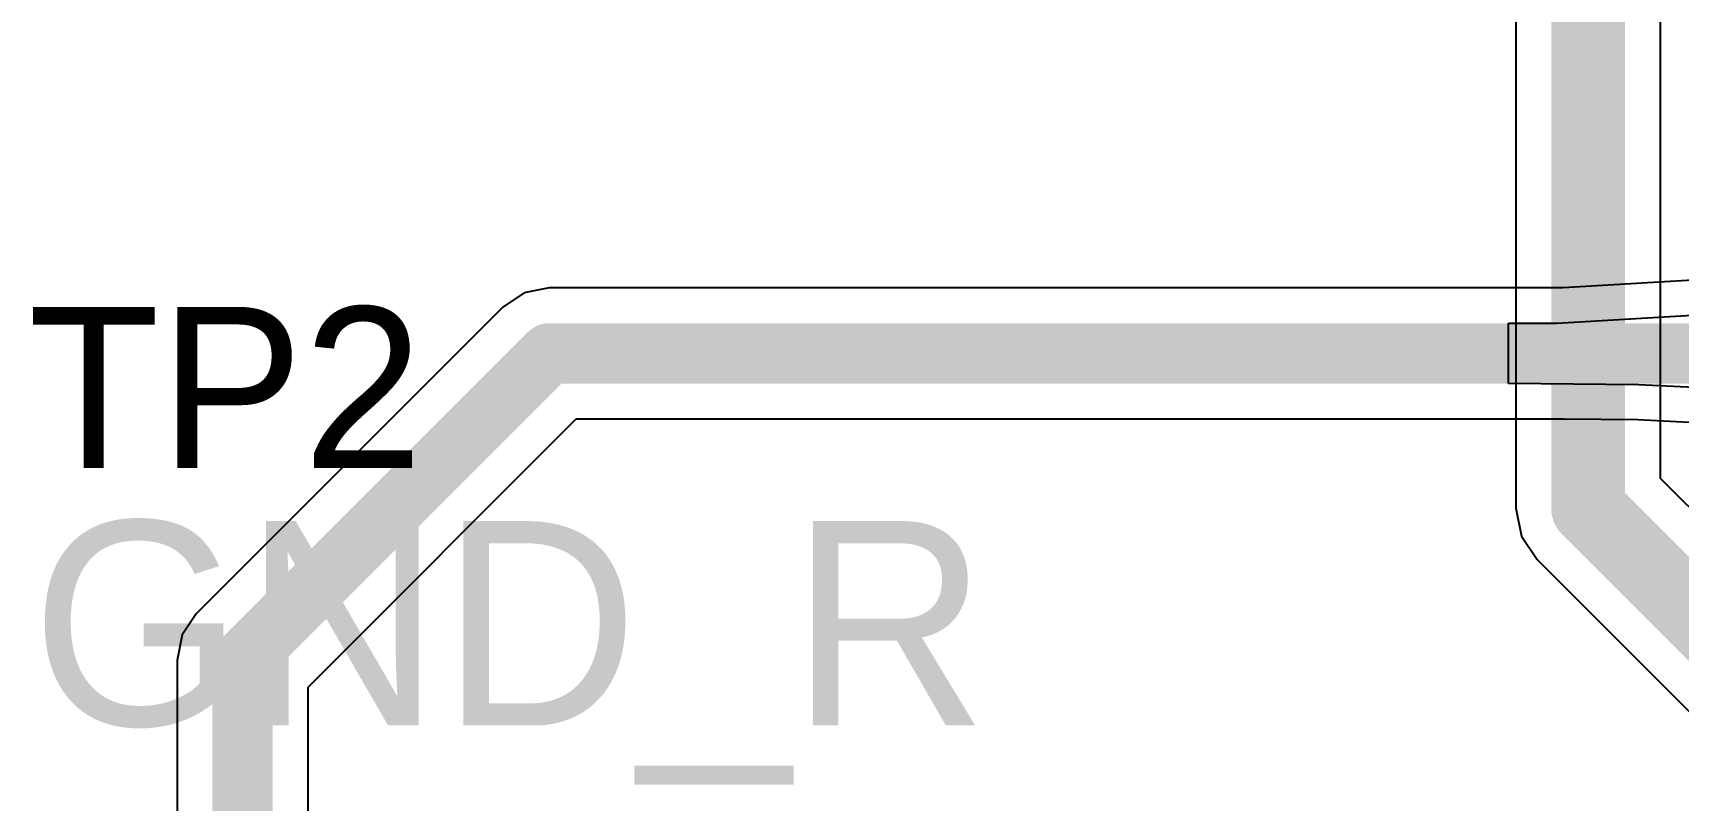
# Model space of a CAD drawing. Header units: millimetres. Extents: x 38.3 to 116.8, y 314 to 397.1.
# Drawn here: x 55.08 to 67.35, y 364.21 to 369.93 of the extents above; entities that cross this region are included whole.
import ezdxf

# ---------------------------------------------------------------- set-up
doc = ezdxf.new("R2010")
doc.units = ezdxf.units.MM
for name, color, linetype in [('BottomLayer', 5, 'Continuous'), ('TopLayer', 1, 'Continuous'), ('TopOverlay', 2, 'Continuous')]:
    doc.layers.add(name, color=color, linetype=linetype)

msp = doc.modelspace()

# ---------------------------------------------------------------- linework, layer by layer
at = {"layer": 'BottomLayer'}
for p, q in [((58.928, 368.026), (58.741, 367.989)), ((66.489, 368.026), (58.928, 368.026)), ((67.897, 368.109), (66.489, 368.026)), ((58.741, 367.989), (58.583, 367.883)), ((58.583, 367.883), (56.297, 365.597)), ((66.081, 367.763), (66.441, 367.764)), ((66.081, 367.313), (66.081, 367.763)), ((66.441, 367.764), (68.011, 367.856)), ((67.051, 367.303), (66.081, 367.313)), ((67.695, 367.272), (67.051, 367.303)), ((57.13, 365.05), (59.13, 367.05)), ((59.13, 367.05), (66.495, 367.05)), ((66.495, 367.05), (67.044, 367.044)), ((67.044, 367.044), (67.675, 367.013)), ((56.297, 365.597), (56.191, 365.439)), ((56.191, 365.439), (56.154, 365.252)), ((56.154, 365.252), (56.154, 361.517)), ((57.13, 361.315), (57.13, 365.05))]:
    msp.add_line(p, q, dxfattribs=at)
at = {"layer": 'BottomLayer', "const_width": 0.45}
for points in [[(56.642, 365.252), (58.928, 367.538)], [(58.928, 367.538), (68.58, 367.538)], [(56.642, 361.315), (56.642, 365.252)]]:
    msp.add_lwpolyline(points, dxfattribs=at)
at = {"layer": 'BottomLayer', "const_width": 0.225}
for points in [[(58.816, 367.538, 1), (59.04, 367.538, 1)], [(58.816, 367.538, 1), (59.04, 367.538, 1)], [(56.53, 365.252, 1), (56.754, 365.252, 1)], [(56.53, 365.252, 1), (56.754, 365.252, 1)]]:
    msp.add_lwpolyline(points, format="xyb", close=True, dxfattribs=at)
at = {"layer": 'TopLayer'}
for p, q in [((67.214, 366.606), (67.214, 378.327)), ((66.136, 377.944), (66.136, 366.383)), ((68.253, 365.567), (67.214, 366.606)), ((66.136, 366.383), (66.177, 366.176)), ((66.177, 366.176), (66.294, 366.001)), ((66.294, 366.001), (67.648, 364.647))]:
    msp.add_line(p, q, dxfattribs=at)
at = {"layer": 'TopLayer', "const_width": 0.55}
for points in [[(66.675, 366.383), (66.675, 378.327)], [(66.675, 366.383), (68.03, 365.028)]]:
    msp.add_lwpolyline(points, dxfattribs=at)
at = {"layer": 'TopLayer', "const_width": 0.275}
msp.add_lwpolyline([(66.537, 366.383, 1), (66.813, 366.383, 1)], format="xyb", close=True, dxfattribs=at)
msp.add_lwpolyline([(66.537, 366.383, 1), (66.813, 366.383, 1)], format="xyb", close=True, dxfattribs=at)

# ---------------------------------------------------------------- texts
at = {"layer": 'TopOverlay'}
for s, height, p in [('TP2', 1.2, (55.043, 366.684)), ('GND_R', 1.524, (55.065, 364.764))]:
    msp.add_text(s, height=height, dxfattribs=at).set_placement(p)

doc.saveas('drawing.dxf')
